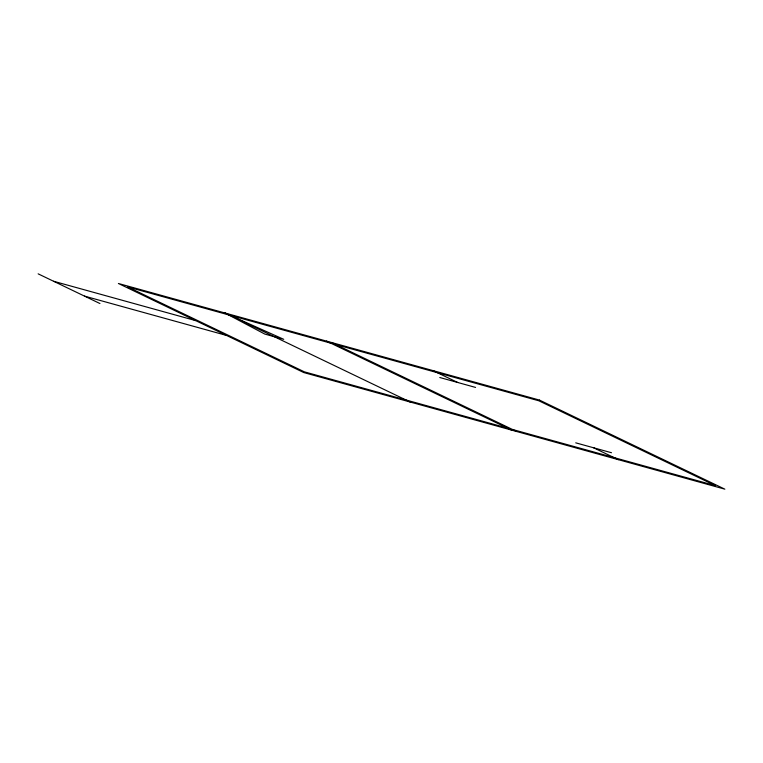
<?xml version="1.0" encoding="UTF-8"?>
<svg xmlns="http://www.w3.org/2000/svg" width="763" height="763" viewBox="0 0 763 763"><rect width="100%" height="100%" fill="white"/><g stroke="black" fill="none" stroke-linecap="round" stroke-linejoin="round"><path stroke-width="1.14" d="M330.78 343.178L127.679 286.936L304.399 371.848L507.49 428.091M335.749 344.552L538.84 400.794L715.551 485.697L512.459 429.464M439.793 377.513L475.568 387.423M53.601 281.27L195.624 320.594M84.493 296.111L226.516 335.434M575.731 442.836L611.506 452.736M224.904 312.983L283.731 339.316L264.818 334.08L224.904 312.983L410.265 402.044M432.964 370.589L457.686 382.473M593.614 447.786L618.335 459.66M331.419 342.473L516.789 431.543M326.45 341.099L511.811 430.16M38.15 273.841L99.934 303.531M539.489 400.089L118.389 283.483L303.75 372.554L724.85 489.159L539.489 400.089"/></g></svg>
